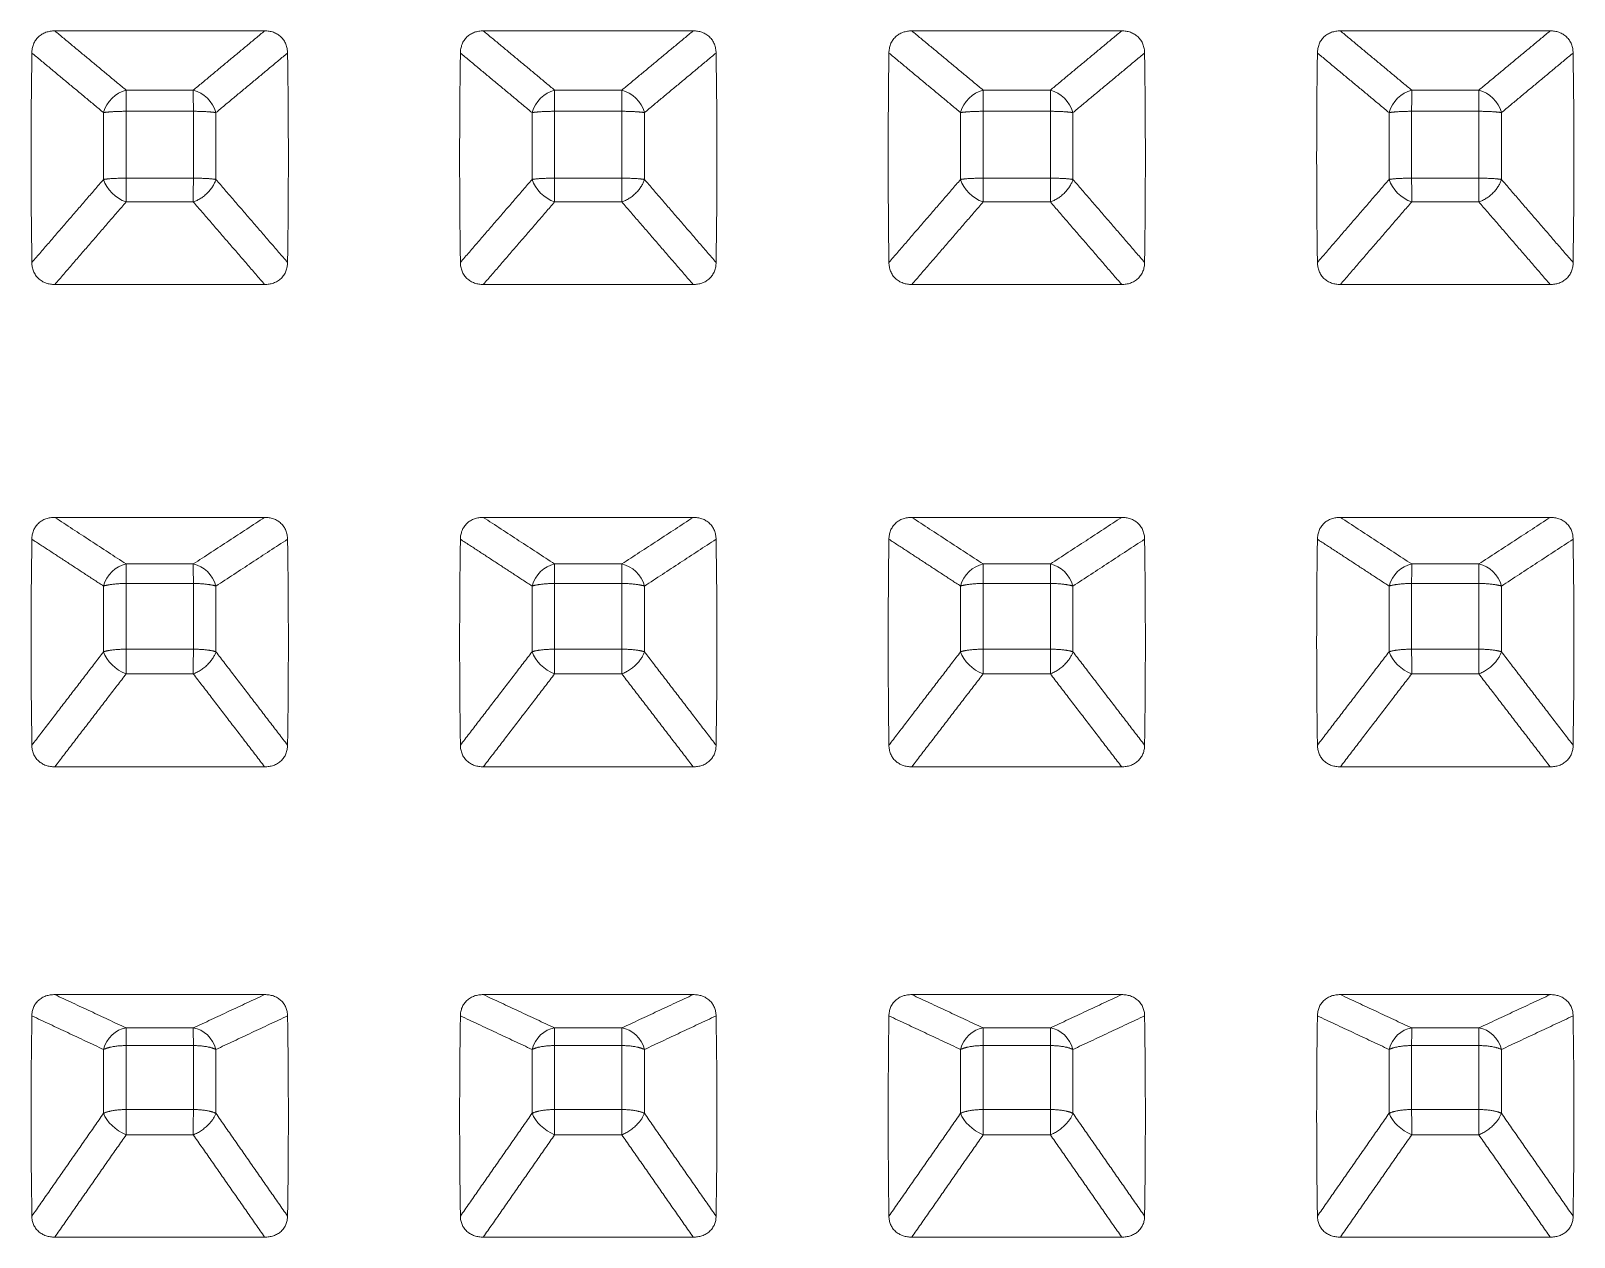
# Model space of a CAD drawing. Extents: x 2752 to 4118, y -1 to 999.
# Drawn here: x 3155.31 to 3161.07, y 519.45 to 523.96 of the extents above; entities that cross this region are included whole.
import ezdxf

# ---------------------------------------------------------------- set-up
doc = ezdxf.new("R2010")
doc.units = 0
doc.header["$LTSCALE"] = 10
doc.header["$MEASUREMENT"] = 0
doc.layers.add('1', color=7, linetype='CONTINUOUS')

msp = doc.modelspace()

# ---------------------------------------------------------------- linework, layer by layer
at = {"layer": '1', "color": 7, "linetype": 'Continuous', "lineweight": 13}
for p, q in [((3155.6655, 523.4071), (3155.6655, 523.6568)), ((3155.6655, 523.6568), (3155.9165, 523.6568)), ((3155.9165, 523.6568), (3155.9165, 523.4071)), ((3157.2655, 523.4071), (3157.2655, 523.6568)), ((3157.2655, 523.6568), (3157.5165, 523.6568)), ((3157.5165, 523.6568), (3157.5165, 523.4071)), ((3158.8655, 523.4071), (3158.8655, 523.6568)), ((3158.8655, 523.6568), (3159.1165, 523.6568)), ((3159.1165, 523.6568), (3159.1165, 523.4071)), ((3160.4655, 523.4071), (3160.4655, 523.6568)), ((3160.4655, 523.6568), (3160.7165, 523.6568)), ((3160.7165, 523.6568), (3160.7165, 523.4071)), ((3155.9165, 523.4071), (3155.6655, 523.4071)), ((3157.5165, 523.4071), (3157.2655, 523.4071)), ((3159.1165, 523.4071), (3158.8655, 523.4071)), ((3160.7165, 523.4071), (3160.4655, 523.4071)), ((3155.6655, 521.6485), (3155.6655, 521.894)), ((3155.6655, 521.894), (3155.9165, 521.894)), ((3155.9165, 521.894), (3155.9165, 521.6485)), ((3157.2655, 521.6485), (3157.2655, 521.894)), ((3157.2655, 521.894), (3157.5165, 521.894)), ((3157.5165, 521.894), (3157.5165, 521.6485)), ((3158.8655, 521.6485), (3158.8655, 521.894)), ((3158.8655, 521.894), (3159.1165, 521.894)), ((3159.1165, 521.894), (3159.1165, 521.6485)), ((3160.4655, 521.6485), (3160.4655, 521.894)), ((3160.4655, 521.894), (3160.7165, 521.894)), ((3160.7165, 521.894), (3160.7165, 521.6485)), ((3155.9165, 521.6485), (3155.6655, 521.6485)), ((3157.5165, 521.6485), (3157.2655, 521.6485)), ((3159.1165, 521.6485), (3158.8655, 521.6485)), ((3160.7165, 521.6485), (3160.4655, 521.6485)), ((3155.6655, 519.9299), (3155.6655, 520.1687)), ((3155.6655, 520.1687), (3155.9165, 520.1687)), ((3155.9165, 520.1687), (3155.9165, 519.9299)), ((3157.2655, 519.9299), (3157.2655, 520.1687)), ((3157.2655, 520.1687), (3157.5165, 520.1687)), ((3157.5165, 520.1687), (3157.5165, 519.9299)), ((3158.8655, 519.9299), (3158.8655, 520.1687)), ((3158.8655, 520.1687), (3159.1165, 520.1687)), ((3159.1165, 520.1687), (3159.1165, 519.9299)), ((3160.4655, 519.9299), (3160.4655, 520.1687)), ((3160.4655, 520.1687), (3160.7165, 520.1687)), ((3160.7165, 520.1687), (3160.7165, 519.9299)), ((3155.9165, 519.9299), (3155.6655, 519.9299)), ((3157.5165, 519.9299), (3157.2655, 519.9299)), ((3159.1165, 519.9299), (3158.8655, 519.9299)), ((3160.7165, 519.9299), (3160.4655, 519.9299))]:
    msp.add_line(p, q, dxfattribs=at)
at = {"layer": '1', "color": 7, "linetype": 'Continuous', "lineweight": 18}
for centre, major_axis, ratio, start_param, end_param in [((3155.6655, 523.6463), (-0.0639, -0.0769), 0.787194, 3.953358, 5.23114), ((3155.9165, 523.6463), (-0.0639, 0.0769), 0.787194, 4.193638, 5.47142), ((3157.2655, 523.6463), (-0.0639, -0.0769), 0.787194, 3.953358, 5.23114), ((3157.5165, 523.6463), (-0.0639, 0.0769), 0.787194, 4.193638, 5.47142), ((3158.8655, 523.6463), (-0.0639, -0.0769), 0.787194, 3.953358, 5.23114), ((3159.1165, 523.6463), (-0.0639, 0.0769), 0.787194, 4.193638, 5.47142), ((3160.4655, 523.6463), (-0.0639, -0.0769), 0.787194, 3.953358, 5.23114), ((3160.7165, 523.6463), (-0.0639, 0.0769), 0.787194, 4.193638, 5.47142), ((3155.6655, 523.3967), (0.0757, -0.0654), 0.688039, 3.971467, 5.249249), ((3157.2655, 523.3967), (0.0757, -0.0654), 0.688039, 3.971467, 5.249249), ((3158.8655, 523.3967), (0.0757, -0.0654), 0.688039, 3.971467, 5.249249), ((3160.4655, 523.3967), (0.0757, -0.0654), 0.688039, 3.971467, 5.249249), ((3155.6655, 521.8732), (-0.0547, -0.0837), 0.824084, 3.810962, 5.088744), ((3155.9165, 521.8732), (-0.0547, 0.0837), 0.824084, 4.336034, 5.613816), ((3157.2655, 521.8732), (-0.0547, -0.0837), 0.824084, 3.810962, 5.088744), ((3157.5165, 521.8732), (-0.0547, 0.0837), 0.824084, 4.336034, 5.613816), ((3158.8655, 521.8732), (-0.0547, -0.0837), 0.824084, 3.810962, 5.088744), ((3159.1165, 521.8732), (-0.0547, 0.0837), 0.824084, 4.336034, 5.613816), ((3160.4655, 521.8732), (-0.0547, -0.0837), 0.824084, 3.810962, 5.088744), ((3160.7165, 521.8732), (-0.0547, 0.0837), 0.824084, 4.336034, 5.613816), ((3155.6655, 521.6277), (0.0793, -0.0609), 0.626861, 3.883668, 5.16145), ((3157.2655, 521.6277), (0.0793, -0.0609), 0.626861, 3.883668, 5.16145), ((3158.8655, 521.6277), (0.0793, -0.0609), 0.626861, 3.883668, 5.16145), ((3160.4655, 521.6277), (0.0793, -0.0609), 0.626861, 3.883668, 5.16145), ((3155.6655, 520.1378), (-0.0424, -0.0906), 0.851945, 3.643033, 4.920815), ((3155.9165, 520.1378), (-0.0424, 0.0906), 0.851945, 4.503963, 5.781744), ((3157.2655, 520.1378), (-0.0424, -0.0906), 0.851945, 3.643033, 4.920815), ((3157.5165, 520.1378), (-0.0424, 0.0906), 0.851945, 4.503963, 5.781744), ((3158.8655, 520.1378), (-0.0424, -0.0906), 0.851945, 3.643033, 4.920815), ((3159.1165, 520.1378), (-0.0424, 0.0906), 0.851945, 4.503963, 5.781744), ((3160.4655, 520.1378), (-0.0424, -0.0906), 0.851945, 3.643033, 4.920815), ((3160.7165, 520.1378), (-0.0424, 0.0906), 0.851945, 4.503963, 5.781744), ((3155.6655, 519.8991), (0.082, -0.0572), 0.558814, 3.806863, 5.084645), ((3157.2655, 519.8991), (0.082, -0.0572), 0.558814, 3.806863, 5.084645), ((3158.8655, 519.8991), (0.082, -0.0572), 0.558814, 3.806863, 5.084645), ((3160.4655, 519.8991), (0.082, -0.0572), 0.558814, 3.806863, 5.084645)]:
    msp.add_ellipse(centre, major_axis=major_axis, ratio=ratio, start_param=start_param, end_param=end_param, dxfattribs=at)
for points in [[(3155.3136, 523.8744), (3155.3137, 523.8799), (3155.3142, 523.8854), (3155.3163, 523.8963), (3155.3178, 523.9017), (3155.3218, 523.912), (3155.3244, 523.9169), (3155.3305, 523.9261), (3155.3341, 523.9305), (3155.3421, 523.9382), (3155.3465, 523.9415), (3155.356, 523.9473), (3155.3611, 523.9497), (3155.3716, 523.9535), (3155.377, 523.9548), (3155.388, 523.9566), (3155.3936, 523.9571), (3155.3992, 523.9571)], [(3156.1828, 523.9571), (3156.1884, 523.9571), (3156.194, 523.9566), (3156.2049, 523.9549), (3156.2103, 523.9535), (3156.2209, 523.9498), (3156.2259, 523.9474), (3156.2353, 523.9417), (3156.2398, 523.9383), (3156.2478, 523.9306), (3156.2514, 523.9264), (3156.2575, 523.9171), (3156.2601, 523.9121), (3156.2642, 523.9018), (3156.2657, 523.8965), (3156.2678, 523.8855), (3156.2683, 523.8799), (3156.2684, 523.8744)], [(3156.9136, 523.8744), (3156.9137, 523.8799), (3156.9142, 523.8854), (3156.9163, 523.8963), (3156.9178, 523.9017), (3156.9218, 523.912), (3156.9244, 523.9169), (3156.9305, 523.9261), (3156.9341, 523.9305), (3156.9421, 523.9382), (3156.9465, 523.9415), (3156.956, 523.9473), (3156.9611, 523.9497), (3156.9716, 523.9535), (3156.977, 523.9548), (3156.988, 523.9566), (3156.9936, 523.9571), (3156.9992, 523.9571)], [(3157.7828, 523.9571), (3157.7884, 523.9571), (3157.794, 523.9566), (3157.8049, 523.9549), (3157.8103, 523.9535), (3157.8209, 523.9498), (3157.8259, 523.9474), (3157.8353, 523.9417), (3157.8398, 523.9383), (3157.8478, 523.9306), (3157.8514, 523.9264), (3157.8575, 523.9171), (3157.8601, 523.9121), (3157.8642, 523.9018), (3157.8657, 523.8965), (3157.8678, 523.8855), (3157.8683, 523.8799), (3157.8684, 523.8744)], [(3158.5136, 523.8744), (3158.5137, 523.8799), (3158.5142, 523.8854), (3158.5163, 523.8963), (3158.5178, 523.9017), (3158.5218, 523.912), (3158.5244, 523.9169), (3158.5305, 523.9261), (3158.5341, 523.9305), (3158.5421, 523.9382), (3158.5465, 523.9415), (3158.556, 523.9473), (3158.5611, 523.9497), (3158.5716, 523.9535), (3158.577, 523.9548), (3158.588, 523.9566), (3158.5936, 523.9571), (3158.5992, 523.9571)], [(3159.3828, 523.9571), (3159.3884, 523.9571), (3159.394, 523.9566), (3159.4049, 523.9549), (3159.4103, 523.9535), (3159.4209, 523.9498), (3159.4259, 523.9474), (3159.4353, 523.9417), (3159.4398, 523.9383), (3159.4478, 523.9306), (3159.4514, 523.9264), (3159.4575, 523.9171), (3159.4601, 523.9121), (3159.4642, 523.9018), (3159.4657, 523.8965), (3159.4678, 523.8855), (3159.4683, 523.8799), (3159.4684, 523.8744)], [(3160.1136, 523.8744), (3160.1137, 523.8799), (3160.1142, 523.8854), (3160.1163, 523.8963), (3160.1178, 523.9017), (3160.1218, 523.912), (3160.1244, 523.9169), (3160.1305, 523.9261), (3160.1341, 523.9305), (3160.1421, 523.9382), (3160.1465, 523.9415), (3160.156, 523.9473), (3160.1611, 523.9497), (3160.1716, 523.9535), (3160.177, 523.9548), (3160.188, 523.9566), (3160.1936, 523.9571), (3160.1992, 523.9571)], [(3160.9828, 523.9571), (3160.9884, 523.9571), (3160.994, 523.9566), (3161.0049, 523.9549), (3161.0103, 523.9535), (3161.0209, 523.9498), (3161.0259, 523.9474), (3161.0353, 523.9417), (3161.0398, 523.9383), (3161.0478, 523.9306), (3161.0514, 523.9264), (3161.0575, 523.9171), (3161.0601, 523.9121), (3161.0642, 523.9018), (3161.0657, 523.8965), (3161.0678, 523.8855), (3161.0683, 523.8799), (3161.0684, 523.8744)], [(3155.3992, 523.0101), (3155.3936, 523.0101), (3155.3881, 523.0105), (3155.3771, 523.0123), (3155.3717, 523.0137), (3155.3612, 523.0174), (3155.3562, 523.0197), (3155.3467, 523.0254), (3155.3422, 523.0288), (3155.3342, 523.0364), (3155.3307, 523.0406), (3155.3245, 523.0498), (3155.3219, 523.0548), (3155.3178, 523.065), (3155.3163, 523.0704), (3155.3142, 523.0813), (3155.3137, 523.0868), (3155.3136, 523.0924)], [(3156.2684, 523.0924), (3156.2683, 523.0868), (3156.2678, 523.0814), (3156.2658, 523.0705), (3156.2643, 523.0652), (3156.2602, 523.0549), (3156.2577, 523.05), (3156.2516, 523.0409), (3156.2479, 523.0365), (3156.2399, 523.0289), (3156.2355, 523.0256), (3156.226, 523.0198), (3156.2209, 523.0174), (3156.2105, 523.0137), (3156.205, 523.0123), (3156.194, 523.0105), (3156.1884, 523.0101), (3156.1828, 523.0101)], [(3156.9992, 523.0101), (3156.9936, 523.0101), (3156.9881, 523.0105), (3156.9771, 523.0123), (3156.9717, 523.0137), (3156.9612, 523.0174), (3156.9562, 523.0197), (3156.9467, 523.0254), (3156.9422, 523.0288), (3156.9342, 523.0364), (3156.9307, 523.0406), (3156.9245, 523.0498), (3156.9219, 523.0548), (3156.9178, 523.065), (3156.9163, 523.0704), (3156.9142, 523.0813), (3156.9137, 523.0868), (3156.9136, 523.0924)], [(3157.8684, 523.0924), (3157.8683, 523.0868), (3157.8678, 523.0814), (3157.8658, 523.0705), (3157.8643, 523.0652), (3157.8602, 523.0549), (3157.8577, 523.05), (3157.8516, 523.0409), (3157.8479, 523.0365), (3157.8399, 523.0289), (3157.8355, 523.0256), (3157.826, 523.0198), (3157.8209, 523.0174), (3157.8105, 523.0137), (3157.805, 523.0123), (3157.794, 523.0105), (3157.7884, 523.0101), (3157.7828, 523.0101)], [(3158.5992, 523.0101), (3158.5936, 523.0101), (3158.5881, 523.0105), (3158.5771, 523.0123), (3158.5717, 523.0137), (3158.5612, 523.0174), (3158.5562, 523.0197), (3158.5467, 523.0254), (3158.5422, 523.0288), (3158.5342, 523.0364), (3158.5307, 523.0406), (3158.5245, 523.0498), (3158.5219, 523.0548), (3158.5178, 523.065), (3158.5163, 523.0704), (3158.5142, 523.0813), (3158.5137, 523.0868), (3158.5136, 523.0924)], [(3159.4684, 523.0924), (3159.4683, 523.0868), (3159.4678, 523.0814), (3159.4658, 523.0705), (3159.4643, 523.0652), (3159.4602, 523.0549), (3159.4577, 523.05), (3159.4516, 523.0409), (3159.4479, 523.0365), (3159.4399, 523.0289), (3159.4355, 523.0256), (3159.426, 523.0198), (3159.4209, 523.0174), (3159.4105, 523.0137), (3159.405, 523.0123), (3159.394, 523.0105), (3159.3884, 523.0101), (3159.3828, 523.0101)], [(3160.1992, 523.0101), (3160.1936, 523.0101), (3160.1881, 523.0105), (3160.1771, 523.0123), (3160.1717, 523.0137), (3160.1612, 523.0174), (3160.1562, 523.0197), (3160.1467, 523.0254), (3160.1422, 523.0288), (3160.1342, 523.0364), (3160.1307, 523.0406), (3160.1245, 523.0498), (3160.1219, 523.0548), (3160.1178, 523.065), (3160.1163, 523.0704), (3160.1142, 523.0813), (3160.1137, 523.0868), (3160.1136, 523.0924)], [(3161.0684, 523.0924), (3161.0683, 523.0868), (3161.0678, 523.0814), (3161.0658, 523.0705), (3161.0643, 523.0652), (3161.0602, 523.0549), (3161.0577, 523.05), (3161.0516, 523.0409), (3161.0479, 523.0365), (3161.0399, 523.0289), (3161.0355, 523.0256), (3161.026, 523.0198), (3161.0209, 523.0174), (3161.0105, 523.0137), (3161.005, 523.0123), (3160.994, 523.0105), (3160.9884, 523.0101), (3160.9828, 523.0101)], [(3155.3136, 522.0592), (3155.3137, 522.0647), (3155.3142, 522.0701), (3155.3163, 522.0808), (3155.3178, 522.0861), (3155.3218, 522.0963), (3155.3244, 522.1011), (3155.3305, 522.1102), (3155.3341, 522.1145), (3155.3421, 522.1221), (3155.3465, 522.1254), (3155.356, 522.1311), (3155.3611, 522.1335), (3155.3716, 522.1372), (3155.377, 522.1385), (3155.388, 522.1403), (3155.3936, 522.1407), (3155.3992, 522.1407)], [(3156.1828, 522.1407), (3156.1884, 522.1407), (3156.194, 522.1403), (3156.2049, 522.1386), (3156.2103, 522.1372), (3156.2209, 522.1335), (3156.2259, 522.1312), (3156.2353, 522.1256), (3156.2398, 522.1222), (3156.2478, 522.1146), (3156.2514, 522.1105), (3156.2575, 522.1014), (3156.2601, 522.0964), (3156.2642, 522.0863), (3156.2657, 522.081), (3156.2678, 522.0701), (3156.2683, 522.0647), (3156.2684, 522.0592)], [(3156.9136, 522.0592), (3156.9137, 522.0647), (3156.9142, 522.0701), (3156.9163, 522.0808), (3156.9178, 522.0861), (3156.9218, 522.0963), (3156.9244, 522.1011), (3156.9305, 522.1102), (3156.9341, 522.1145), (3156.9421, 522.1221), (3156.9465, 522.1254), (3156.956, 522.1311), (3156.9611, 522.1335), (3156.9716, 522.1372), (3156.977, 522.1385), (3156.988, 522.1403), (3156.9936, 522.1407), (3156.9992, 522.1407)], [(3157.7828, 522.1407), (3157.7884, 522.1407), (3157.794, 522.1403), (3157.8049, 522.1386), (3157.8103, 522.1372), (3157.8209, 522.1335), (3157.8259, 522.1312), (3157.8353, 522.1256), (3157.8398, 522.1222), (3157.8478, 522.1146), (3157.8514, 522.1105), (3157.8575, 522.1014), (3157.8601, 522.0964), (3157.8642, 522.0863), (3157.8657, 522.081), (3157.8678, 522.0701), (3157.8683, 522.0647), (3157.8684, 522.0592)], [(3158.5136, 522.0592), (3158.5137, 522.0647), (3158.5142, 522.0701), (3158.5163, 522.0808), (3158.5178, 522.0861), (3158.5218, 522.0963), (3158.5244, 522.1011), (3158.5305, 522.1102), (3158.5341, 522.1145), (3158.5421, 522.1221), (3158.5465, 522.1254), (3158.556, 522.1311), (3158.5611, 522.1335), (3158.5716, 522.1372), (3158.577, 522.1385), (3158.588, 522.1403), (3158.5936, 522.1407), (3158.5992, 522.1407)], [(3159.3828, 522.1407), (3159.3884, 522.1407), (3159.394, 522.1403), (3159.4049, 522.1386), (3159.4103, 522.1372), (3159.4209, 522.1335), (3159.4259, 522.1312), (3159.4353, 522.1256), (3159.4398, 522.1222), (3159.4478, 522.1146), (3159.4514, 522.1105), (3159.4575, 522.1014), (3159.4601, 522.0964), (3159.4642, 522.0863), (3159.4657, 522.081), (3159.4678, 522.0701), (3159.4683, 522.0647), (3159.4684, 522.0592)], [(3160.1136, 522.0592), (3160.1137, 522.0647), (3160.1142, 522.0701), (3160.1163, 522.0808), (3160.1178, 522.0861), (3160.1218, 522.0963), (3160.1244, 522.1011), (3160.1305, 522.1102), (3160.1341, 522.1145), (3160.1421, 522.1221), (3160.1465, 522.1254), (3160.156, 522.1311), (3160.1611, 522.1335), (3160.1716, 522.1372), (3160.177, 522.1385), (3160.188, 522.1403), (3160.1936, 522.1407), (3160.1992, 522.1407)], [(3160.9828, 522.1407), (3160.9884, 522.1407), (3160.994, 522.1403), (3161.0049, 522.1386), (3161.0103, 522.1372), (3161.0209, 522.1335), (3161.0259, 522.1312), (3161.0353, 522.1256), (3161.0398, 522.1222), (3161.0478, 522.1146), (3161.0514, 522.1105), (3161.0575, 522.1014), (3161.0601, 522.0964), (3161.0642, 522.0863), (3161.0657, 522.081), (3161.0678, 522.0701), (3161.0683, 522.0647), (3161.0684, 522.0592)], [(3155.3992, 521.2094), (3155.3936, 521.2094), (3155.3881, 521.2098), (3155.3771, 521.2115), (3155.3717, 521.2128), (3155.3612, 521.2165), (3155.3562, 521.2188), (3155.3467, 521.2244), (3155.3422, 521.2277), (3155.3342, 521.2352), (3155.3307, 521.2393), (3155.3245, 521.2483), (3155.3219, 521.2532), (3155.3178, 521.2633), (3155.3163, 521.2685), (3155.3142, 521.2792), (3155.3137, 521.2846), (3155.3136, 521.2901)], [(3156.2684, 521.2901), (3156.2683, 521.2846), (3156.2678, 521.2792), (3156.2658, 521.2686), (3156.2643, 521.2634), (3156.2602, 521.2533), (3156.2577, 521.2485), (3156.2516, 521.2395), (3156.2479, 521.2353), (3156.2399, 521.2278), (3156.2355, 521.2245), (3156.226, 521.2189), (3156.2209, 521.2165), (3156.2105, 521.2129), (3156.205, 521.2115), (3156.194, 521.2098), (3156.1884, 521.2094), (3156.1828, 521.2094)], [(3156.9992, 521.2094), (3156.9936, 521.2094), (3156.9881, 521.2098), (3156.9771, 521.2115), (3156.9717, 521.2128), (3156.9612, 521.2165), (3156.9562, 521.2188), (3156.9467, 521.2244), (3156.9422, 521.2277), (3156.9342, 521.2352), (3156.9307, 521.2393), (3156.9245, 521.2483), (3156.9219, 521.2532), (3156.9178, 521.2633), (3156.9163, 521.2685), (3156.9142, 521.2792), (3156.9137, 521.2846), (3156.9136, 521.2901)], [(3157.8684, 521.2901), (3157.8683, 521.2846), (3157.8678, 521.2792), (3157.8658, 521.2686), (3157.8643, 521.2634), (3157.8602, 521.2533), (3157.8577, 521.2485), (3157.8516, 521.2395), (3157.8479, 521.2353), (3157.8399, 521.2278), (3157.8355, 521.2245), (3157.826, 521.2189), (3157.8209, 521.2165), (3157.8105, 521.2129), (3157.805, 521.2115), (3157.794, 521.2098), (3157.7884, 521.2094), (3157.7828, 521.2094)], [(3158.5992, 521.2094), (3158.5936, 521.2094), (3158.5881, 521.2098), (3158.5771, 521.2115), (3158.5717, 521.2128), (3158.5612, 521.2165), (3158.5562, 521.2188), (3158.5467, 521.2244), (3158.5422, 521.2277), (3158.5342, 521.2352), (3158.5307, 521.2393), (3158.5245, 521.2483), (3158.5219, 521.2532), (3158.5178, 521.2633), (3158.5163, 521.2685), (3158.5142, 521.2792), (3158.5137, 521.2846), (3158.5136, 521.2901)], [(3159.4684, 521.2901), (3159.4683, 521.2846), (3159.4678, 521.2792), (3159.4658, 521.2686), (3159.4643, 521.2634), (3159.4602, 521.2533), (3159.4577, 521.2485), (3159.4516, 521.2395), (3159.4479, 521.2353), (3159.4399, 521.2278), (3159.4355, 521.2245), (3159.426, 521.2189), (3159.4209, 521.2165), (3159.4105, 521.2129), (3159.405, 521.2115), (3159.394, 521.2098), (3159.3884, 521.2094), (3159.3828, 521.2094)], [(3160.1992, 521.2094), (3160.1936, 521.2094), (3160.1881, 521.2098), (3160.1771, 521.2115), (3160.1717, 521.2128), (3160.1612, 521.2165), (3160.1562, 521.2188), (3160.1467, 521.2244), (3160.1422, 521.2277), (3160.1342, 521.2352), (3160.1307, 521.2393), (3160.1245, 521.2483), (3160.1219, 521.2532), (3160.1178, 521.2633), (3160.1163, 521.2685), (3160.1142, 521.2792), (3160.1137, 521.2846), (3160.1136, 521.2901)], [(3161.0684, 521.2901), (3161.0683, 521.2846), (3161.0678, 521.2792), (3161.0658, 521.2686), (3161.0643, 521.2634), (3161.0602, 521.2533), (3161.0577, 521.2485), (3161.0516, 521.2395), (3161.0479, 521.2353), (3161.0399, 521.2278), (3161.0355, 521.2245), (3161.026, 521.2189), (3161.0209, 521.2165), (3161.0105, 521.2129), (3161.005, 521.2115), (3160.994, 521.2098), (3160.9884, 521.2094), (3160.9828, 521.2094)], [(3155.3136, 520.2796), (3155.3137, 520.285), (3155.3142, 520.2903), (3155.3163, 520.3007), (3155.3178, 520.3059), (3155.3218, 520.3158), (3155.3244, 520.3205), (3155.3305, 520.3294), (3155.3341, 520.3336), (3155.3421, 520.341), (3155.3465, 520.3442), (3155.356, 520.3498), (3155.3611, 520.3521), (3155.3716, 520.3557), (3155.377, 520.357), (3155.388, 520.3587), (3155.3936, 520.3591), (3155.3992, 520.3591)], [(3156.1828, 520.3591), (3156.1884, 520.3591), (3156.194, 520.3587), (3156.2049, 520.357), (3156.2103, 520.3557), (3156.2209, 520.3521), (3156.2259, 520.3499), (3156.2353, 520.3444), (3156.2398, 520.3411), (3156.2478, 520.3337), (3156.2514, 520.3296), (3156.2575, 520.3207), (3156.2601, 520.3159), (3156.2642, 520.306), (3156.2657, 520.3009), (3156.2678, 520.2903), (3156.2683, 520.285), (3156.2684, 520.2796)], [(3156.9136, 520.2796), (3156.9137, 520.285), (3156.9142, 520.2903), (3156.9163, 520.3007), (3156.9178, 520.3059), (3156.9218, 520.3158), (3156.9244, 520.3205), (3156.9305, 520.3294), (3156.9341, 520.3336), (3156.9421, 520.341), (3156.9465, 520.3442), (3156.956, 520.3498), (3156.9611, 520.3521), (3156.9716, 520.3557), (3156.977, 520.357), (3156.988, 520.3587), (3156.9936, 520.3591), (3156.9992, 520.3591)], [(3157.7828, 520.3591), (3157.7884, 520.3591), (3157.794, 520.3587), (3157.8049, 520.357), (3157.8103, 520.3557), (3157.8209, 520.3521), (3157.8259, 520.3499), (3157.8353, 520.3444), (3157.8398, 520.3411), (3157.8478, 520.3337), (3157.8514, 520.3296), (3157.8575, 520.3207), (3157.8601, 520.3159), (3157.8642, 520.306), (3157.8657, 520.3009), (3157.8678, 520.2903), (3157.8683, 520.285), (3157.8684, 520.2796)], [(3158.5136, 520.2796), (3158.5137, 520.285), (3158.5142, 520.2903), (3158.5163, 520.3007), (3158.5178, 520.3059), (3158.5218, 520.3158), (3158.5244, 520.3205), (3158.5305, 520.3294), (3158.5341, 520.3336), (3158.5421, 520.341), (3158.5465, 520.3442), (3158.556, 520.3498), (3158.5611, 520.3521), (3158.5716, 520.3557), (3158.577, 520.357), (3158.588, 520.3587), (3158.5936, 520.3591), (3158.5992, 520.3591)], [(3159.3828, 520.3591), (3159.3884, 520.3591), (3159.394, 520.3587), (3159.4049, 520.357), (3159.4103, 520.3557), (3159.4209, 520.3521), (3159.4259, 520.3499), (3159.4353, 520.3444), (3159.4398, 520.3411), (3159.4478, 520.3337), (3159.4514, 520.3296), (3159.4575, 520.3207), (3159.4601, 520.3159), (3159.4642, 520.306), (3159.4657, 520.3009), (3159.4678, 520.2903), (3159.4683, 520.285), (3159.4684, 520.2796)], [(3160.1136, 520.2796), (3160.1137, 520.285), (3160.1142, 520.2903), (3160.1163, 520.3007), (3160.1178, 520.3059), (3160.1218, 520.3158), (3160.1244, 520.3205), (3160.1305, 520.3294), (3160.1341, 520.3336), (3160.1421, 520.341), (3160.1465, 520.3442), (3160.156, 520.3498), (3160.1611, 520.3521), (3160.1716, 520.3557), (3160.177, 520.357), (3160.188, 520.3587), (3160.1936, 520.3591), (3160.1992, 520.3591)], [(3160.9828, 520.3591), (3160.9884, 520.3591), (3160.994, 520.3587), (3161.0049, 520.357), (3161.0103, 520.3557), (3161.0209, 520.3521), (3161.0259, 520.3499), (3161.0353, 520.3444), (3161.0398, 520.3411), (3161.0478, 520.3337), (3161.0514, 520.3296), (3161.0575, 520.3207), (3161.0601, 520.3159), (3161.0642, 520.306), (3161.0657, 520.3009), (3161.0678, 520.2903), (3161.0683, 520.285), (3161.0684, 520.2796)], [(3155.3992, 519.4536), (3155.3936, 519.4536), (3155.3881, 519.454), (3155.3771, 519.4557), (3155.3717, 519.4569), (3155.3612, 519.4605), (3155.3562, 519.4627), (3155.3467, 519.4681), (3155.3422, 519.4713), (3155.3342, 519.4786), (3155.3307, 519.4826), (3155.3245, 519.4913), (3155.3219, 519.4961), (3155.3178, 519.5058), (3155.3163, 519.5109), (3155.3142, 519.5213), (3155.3137, 519.5265), (3155.3136, 519.5318)], [(3156.2684, 519.5318), (3156.2683, 519.5265), (3156.2678, 519.5213), (3156.2658, 519.5111), (3156.2643, 519.5059), (3156.2602, 519.4962), (3156.2577, 519.4915), (3156.2516, 519.4828), (3156.2479, 519.4787), (3156.2399, 519.4715), (3156.2355, 519.4683), (3156.226, 519.4628), (3156.2209, 519.4605), (3156.2105, 519.457), (3156.205, 519.4557), (3156.194, 519.454), (3156.1884, 519.4536), (3156.1828, 519.4536)], [(3156.9992, 519.4536), (3156.9936, 519.4536), (3156.9881, 519.454), (3156.9771, 519.4557), (3156.9717, 519.4569), (3156.9612, 519.4605), (3156.9562, 519.4627), (3156.9467, 519.4681), (3156.9422, 519.4713), (3156.9342, 519.4786), (3156.9307, 519.4826), (3156.9245, 519.4913), (3156.9219, 519.4961), (3156.9178, 519.5058), (3156.9163, 519.5109), (3156.9142, 519.5213), (3156.9137, 519.5265), (3156.9136, 519.5318)], [(3157.8684, 519.5318), (3157.8683, 519.5265), (3157.8678, 519.5213), (3157.8658, 519.5111), (3157.8643, 519.5059), (3157.8602, 519.4962), (3157.8577, 519.4915), (3157.8516, 519.4828), (3157.8479, 519.4787), (3157.8399, 519.4715), (3157.8355, 519.4683), (3157.826, 519.4628), (3157.8209, 519.4605), (3157.8105, 519.457), (3157.805, 519.4557), (3157.794, 519.454), (3157.7884, 519.4536), (3157.7828, 519.4536)], [(3158.5992, 519.4536), (3158.5936, 519.4536), (3158.5881, 519.454), (3158.5771, 519.4557), (3158.5717, 519.4569), (3158.5612, 519.4605), (3158.5562, 519.4627), (3158.5467, 519.4681), (3158.5422, 519.4713), (3158.5342, 519.4786), (3158.5307, 519.4826), (3158.5245, 519.4913), (3158.5219, 519.4961), (3158.5178, 519.5058), (3158.5163, 519.5109), (3158.5142, 519.5213), (3158.5137, 519.5265), (3158.5136, 519.5318)], [(3159.4684, 519.5318), (3159.4683, 519.5265), (3159.4678, 519.5213), (3159.4658, 519.5111), (3159.4643, 519.5059), (3159.4602, 519.4962), (3159.4577, 519.4915), (3159.4516, 519.4828), (3159.4479, 519.4787), (3159.4399, 519.4715), (3159.4355, 519.4683), (3159.426, 519.4628), (3159.4209, 519.4605), (3159.4105, 519.457), (3159.405, 519.4557), (3159.394, 519.454), (3159.3884, 519.4536), (3159.3828, 519.4536)], [(3160.1992, 519.4536), (3160.1936, 519.4536), (3160.1881, 519.454), (3160.1771, 519.4557), (3160.1717, 519.4569), (3160.1612, 519.4605), (3160.1562, 519.4627), (3160.1467, 519.4681), (3160.1422, 519.4713), (3160.1342, 519.4786), (3160.1307, 519.4826), (3160.1245, 519.4913), (3160.1219, 519.4961), (3160.1178, 519.5058), (3160.1163, 519.5109), (3160.1142, 519.5213), (3160.1137, 519.5265), (3160.1136, 519.5318)], [(3161.0684, 519.5318), (3161.0683, 519.5265), (3161.0678, 519.5213), (3161.0658, 519.5111), (3161.0643, 519.5059), (3161.0602, 519.4962), (3161.0577, 519.4915), (3161.0516, 519.4828), (3161.0479, 519.4787), (3161.0399, 519.4715), (3161.0355, 519.4683), (3161.026, 519.4628), (3161.0209, 519.4605), (3161.0105, 519.457), (3161.005, 519.4557), (3160.994, 519.454), (3160.9884, 519.4536), (3160.9828, 519.4536)]]:
    msp.add_open_spline(points, degree=3, knots=[0, 0, 0, 0, 0.125, 0.125, 0.25, 0.25, 0.375, 0.375, 0.5, 0.5, 0.625, 0.625, 0.75, 0.75, 0.875, 0.875, 1, 1, 1, 1], dxfattribs=at)
at = {"layer": '1', "color": 7, "linetype": 'Continuous', "lineweight": 13}
for points in [[(3155.6656, 523.7357), (3155.3992, 523.9571)], [(3155.9164, 523.7357), (3156.1828, 523.9571)], [(3157.2656, 523.7357), (3156.9992, 523.9571)], [(3157.5164, 523.7357), (3157.7828, 523.9571)], [(3158.8656, 523.7357), (3158.5992, 523.9571)], [(3159.1164, 523.7357), (3159.3828, 523.9571)], [(3160.4656, 523.7357), (3160.1992, 523.9571)], [(3160.7164, 523.7357), (3160.9828, 523.9571)], [(3155.5813, 523.6519), (3155.3136, 523.8744)], [(3156.0008, 523.6519), (3156.2684, 523.8744)], [(3157.1813, 523.6519), (3156.9136, 523.8744)], [(3157.6008, 523.6519), (3157.8684, 523.8744)], [(3158.7813, 523.6519), (3158.5136, 523.8744)], [(3159.2008, 523.6519), (3159.4684, 523.8744)], [(3160.3813, 523.6519), (3160.1136, 523.8744)], [(3160.8008, 523.6519), (3161.0684, 523.8744)], [(3155.6656, 523.7357), (3155.9164, 523.7357)], [(3157.2656, 523.7357), (3157.5164, 523.7357)], [(3158.8656, 523.7357), (3159.1164, 523.7357)], [(3160.4656, 523.7357), (3160.7164, 523.7357)], [(3155.5813, 523.4024), (3155.5813, 523.6519)], [(3156.0008, 523.6519), (3156.0008, 523.4024)], [(3157.1813, 523.4024), (3157.1813, 523.6519)], [(3157.6008, 523.6519), (3157.6008, 523.4024)], [(3158.7813, 523.4024), (3158.7813, 523.6519)], [(3159.2008, 523.6519), (3159.2008, 523.4024)], [(3160.3813, 523.4024), (3160.3813, 523.6519)], [(3160.8008, 523.6519), (3160.8008, 523.4024)], [(3155.5813, 523.4024), (3155.3136, 523.0924)], [(3157.1813, 523.4024), (3156.9136, 523.0924)], [(3158.7813, 523.4024), (3158.5136, 523.0924)], [(3160.3813, 523.4024), (3160.1136, 523.0924)], [(3155.6656, 523.3185), (3155.3992, 523.0101)], [(3155.9164, 523.3185), (3155.6656, 523.3185)], [(3157.2656, 523.3185), (3156.9992, 523.0101)], [(3157.5164, 523.3185), (3157.2656, 523.3185)], [(3158.8656, 523.3185), (3158.5992, 523.0101)], [(3159.1164, 523.3185), (3158.8656, 523.3185)], [(3160.4656, 523.3185), (3160.1992, 523.0101)], [(3160.7164, 523.3185), (3160.4656, 523.3185)], [(3155.6656, 521.9668), (3155.3992, 522.1407)], [(3155.9164, 521.9668), (3156.1828, 522.1407)], [(3157.2656, 521.9668), (3156.9992, 522.1407)], [(3157.5164, 521.9668), (3157.7828, 522.1407)], [(3158.8656, 521.9668), (3158.5992, 522.1407)], [(3159.1164, 521.9668), (3159.3828, 522.1407)], [(3160.4656, 521.9668), (3160.1992, 522.1407)], [(3160.7164, 521.9668), (3160.9828, 522.1407)], [(3155.5813, 521.8843), (3155.3136, 522.0592)], [(3156.0008, 521.8843), (3156.2684, 522.0592)], [(3157.1813, 521.8843), (3156.9136, 522.0592)], [(3157.6008, 521.8843), (3157.8684, 522.0592)], [(3158.7813, 521.8843), (3158.5136, 522.0592)], [(3159.2008, 521.8843), (3159.4684, 522.0592)], [(3160.3813, 521.8843), (3160.1136, 522.0592)], [(3160.8008, 521.8843), (3161.0684, 522.0592)], [(3155.6656, 521.9668), (3155.9164, 521.9668)], [(3157.2656, 521.9668), (3157.5164, 521.9668)], [(3158.8656, 521.9668), (3159.1164, 521.9668)], [(3160.4656, 521.9668), (3160.7164, 521.9668)], [(3155.5813, 521.639), (3155.5813, 521.8843)], [(3156.0008, 521.8843), (3156.0008, 521.639)], [(3157.1813, 521.639), (3157.1813, 521.8843)], [(3157.6008, 521.8843), (3157.6008, 521.639)], [(3158.7813, 521.639), (3158.7813, 521.8843)], [(3159.2008, 521.8843), (3159.2008, 521.639)], [(3160.3813, 521.639), (3160.3813, 521.8843)], [(3160.8008, 521.8843), (3160.8008, 521.639)], [(3155.5813, 521.639), (3155.3136, 521.2901)], [(3157.1813, 521.639), (3156.9136, 521.2901)], [(3158.7813, 521.639), (3158.5136, 521.2901)], [(3160.3813, 521.639), (3160.1136, 521.2901)], [(3155.6656, 521.5565), (3155.3992, 521.2094)], [(3155.9164, 521.5565), (3155.6656, 521.5565)], [(3157.2656, 521.5565), (3156.9992, 521.2094)], [(3157.5164, 521.5565), (3157.2656, 521.5565)], [(3158.8656, 521.5565), (3158.5992, 521.2094)], [(3159.1164, 521.5565), (3158.8656, 521.5565)], [(3160.4656, 521.5565), (3160.1992, 521.2094)], [(3160.7164, 521.5565), (3160.4656, 521.5565)], [(3155.6656, 520.2345), (3155.3992, 520.3591)], [(3155.9164, 520.2345), (3156.1828, 520.3591)], [(3157.2656, 520.2345), (3156.9992, 520.3591)], [(3157.5164, 520.2345), (3157.7828, 520.3591)], [(3158.8656, 520.2345), (3158.5992, 520.3591)], [(3159.1164, 520.2345), (3159.3828, 520.3591)], [(3160.4656, 520.2345), (3160.1992, 520.3591)], [(3160.7164, 520.2345), (3160.9828, 520.3591)], [(3155.5813, 520.1543), (3155.3136, 520.2796)], [(3156.0008, 520.1543), (3156.2684, 520.2796)], [(3157.1813, 520.1543), (3156.9136, 520.2796)], [(3157.6008, 520.1543), (3157.8684, 520.2796)], [(3158.7813, 520.1543), (3158.5136, 520.2796)], [(3159.2008, 520.1543), (3159.4684, 520.2796)], [(3160.3813, 520.1543), (3160.1136, 520.2796)], [(3160.8008, 520.1543), (3161.0684, 520.2796)], [(3155.6656, 520.2345), (3155.9164, 520.2345)], [(3157.2656, 520.2345), (3157.5164, 520.2345)], [(3158.8656, 520.2345), (3159.1164, 520.2345)], [(3160.4656, 520.2345), (3160.7164, 520.2345)], [(3155.5813, 519.9158), (3155.5813, 520.1543)], [(3156.0008, 520.1543), (3156.0008, 519.9158)], [(3157.1813, 519.9158), (3157.1813, 520.1543)], [(3157.6008, 520.1543), (3157.6008, 519.9158)], [(3158.7813, 519.9158), (3158.7813, 520.1543)], [(3159.2008, 520.1543), (3159.2008, 519.9158)], [(3160.3813, 519.9158), (3160.3813, 520.1543)], [(3160.8008, 520.1543), (3160.8008, 519.9158)], [(3155.5813, 519.9158), (3155.3136, 519.5318)], [(3157.1813, 519.9158), (3156.9136, 519.5318)], [(3158.7813, 519.9158), (3158.5136, 519.5318)], [(3160.3813, 519.9158), (3160.1136, 519.5318)], [(3155.6656, 519.8356), (3155.3992, 519.4536)], [(3155.9164, 519.8356), (3155.6656, 519.8356)], [(3157.2656, 519.8356), (3156.9992, 519.4536)], [(3157.5164, 519.8356), (3157.2656, 519.8356)], [(3158.8656, 519.8356), (3158.5992, 519.4536)], [(3159.1164, 519.8356), (3158.8656, 519.8356)], [(3160.4656, 519.8356), (3160.1992, 519.4536)], [(3160.7164, 519.8356), (3160.4656, 519.8356)]]:
    msp.add_open_spline(points, degree=1, dxfattribs=at)
at = {"layer": '1', "color": 7, "linetype": 'Continuous', "lineweight": 18}
for points, degree in [([(3156.1828, 523.9571), (3155.3992, 523.9571)], 1), ([(3157.7828, 523.9571), (3156.9992, 523.9571)], 1), ([(3159.3828, 523.9571), (3158.5992, 523.9571)], 1), ([(3160.9828, 523.9571), (3160.1992, 523.9571)], 1), ([(3155.3136, 523.8744), (3155.3099, 523.6131), (3155.3099, 523.3524), (3155.3136, 523.0924)], 3), ([(3156.2684, 523.0924), (3156.2722, 523.3524), (3156.2722, 523.6131), (3156.2684, 523.8744)], 3), ([(3156.9136, 523.8744), (3156.9099, 523.6131), (3156.9099, 523.3524), (3156.9136, 523.0924)], 3), ([(3157.8684, 523.0924), (3157.8722, 523.3524), (3157.8722, 523.6131), (3157.8684, 523.8744)], 3), ([(3158.5136, 523.8744), (3158.5099, 523.6131), (3158.5099, 523.3524), (3158.5136, 523.0924)], 3), ([(3159.4684, 523.0924), (3159.4722, 523.3524), (3159.4722, 523.6131), (3159.4684, 523.8744)], 3), ([(3160.1136, 523.8744), (3160.1099, 523.6131), (3160.1099, 523.3524), (3160.1136, 523.0924)], 3), ([(3161.0684, 523.0924), (3161.0722, 523.3524), (3161.0722, 523.6131), (3161.0684, 523.8744)], 3), ([(3156.0008, 523.4024), (3156.2684, 523.0924)], 1), ([(3157.6008, 523.4024), (3157.8684, 523.0924)], 1), ([(3159.2008, 523.4024), (3159.4684, 523.0924)], 1), ([(3160.8008, 523.4024), (3161.0684, 523.0924)], 1), ([(3155.9164, 523.3185), (3156.1828, 523.0101)], 1), ([(3157.5164, 523.3185), (3157.7828, 523.0101)], 1), ([(3159.1164, 523.3185), (3159.3828, 523.0101)], 1), ([(3160.7164, 523.3185), (3160.9828, 523.0101)], 1), ([(3155.3992, 523.0101), (3156.1828, 523.0101)], 1), ([(3156.9992, 523.0101), (3157.7828, 523.0101)], 1), ([(3158.5992, 523.0101), (3159.3828, 523.0101)], 1), ([(3160.1992, 523.0101), (3160.9828, 523.0101)], 1), ([(3156.1828, 522.1407), (3155.3992, 522.1407)], 1), ([(3157.7828, 522.1407), (3156.9992, 522.1407)], 1), ([(3159.3828, 522.1407), (3158.5992, 522.1407)], 1), ([(3160.9828, 522.1407), (3160.1992, 522.1407)], 1), ([(3155.3136, 522.0592), (3155.3099, 521.8016), (3155.3099, 521.5452), (3155.3136, 521.2901)], 3), ([(3156.2684, 521.2901), (3156.2722, 521.5452), (3156.2722, 521.8016), (3156.2684, 522.0592)], 3), ([(3156.9136, 522.0592), (3156.9099, 521.8016), (3156.9099, 521.5452), (3156.9136, 521.2901)], 3), ([(3157.8684, 521.2901), (3157.8722, 521.5452), (3157.8722, 521.8016), (3157.8684, 522.0592)], 3), ([(3158.5136, 522.0592), (3158.5099, 521.8016), (3158.5099, 521.5452), (3158.5136, 521.2901)], 3), ([(3159.4684, 521.2901), (3159.4722, 521.5452), (3159.4722, 521.8016), (3159.4684, 522.0592)], 3), ([(3160.1136, 522.0592), (3160.1099, 521.8016), (3160.1099, 521.5452), (3160.1136, 521.2901)], 3), ([(3161.0684, 521.2901), (3161.0722, 521.5452), (3161.0722, 521.8016), (3161.0684, 522.0592)], 3), ([(3156.0008, 521.639), (3156.2684, 521.2901)], 1), ([(3157.6008, 521.639), (3157.8684, 521.2901)], 1), ([(3159.2008, 521.639), (3159.4684, 521.2901)], 1), ([(3160.8008, 521.639), (3161.0684, 521.2901)], 1), ([(3155.9164, 521.5565), (3156.1828, 521.2094)], 1), ([(3157.5164, 521.5565), (3157.7828, 521.2094)], 1), ([(3159.1164, 521.5565), (3159.3828, 521.2094)], 1), ([(3160.7164, 521.5565), (3160.9828, 521.2094)], 1), ([(3155.3992, 521.2094), (3156.1828, 521.2094)], 1), ([(3156.9992, 521.2094), (3157.7828, 521.2094)], 1), ([(3158.5992, 521.2094), (3159.3828, 521.2094)], 1), ([(3160.1992, 521.2094), (3160.9828, 521.2094)], 1), ([(3156.1828, 520.3591), (3155.3992, 520.3591)], 1), ([(3157.7828, 520.3591), (3156.9992, 520.3591)], 1), ([(3159.3828, 520.3591), (3158.5992, 520.3591)], 1), ([(3160.9828, 520.3591), (3160.1992, 520.3591)], 1), ([(3155.3136, 520.2796), (3155.3099, 520.0286), (3155.3099, 519.7792), (3155.3136, 519.5318)], 3), ([(3156.2684, 519.5318), (3156.2722, 519.7792), (3156.2722, 520.0286), (3156.2684, 520.2796)], 3), ([(3156.9136, 520.2796), (3156.9099, 520.0286), (3156.9099, 519.7792), (3156.9136, 519.5318)], 3), ([(3157.8684, 519.5318), (3157.8722, 519.7792), (3157.8722, 520.0286), (3157.8684, 520.2796)], 3), ([(3158.5136, 520.2796), (3158.5099, 520.0286), (3158.5099, 519.7792), (3158.5136, 519.5318)], 3), ([(3159.4684, 519.5318), (3159.4722, 519.7792), (3159.4722, 520.0286), (3159.4684, 520.2796)], 3), ([(3160.1136, 520.2796), (3160.1099, 520.0286), (3160.1099, 519.7792), (3160.1136, 519.5318)], 3), ([(3161.0684, 519.5318), (3161.0722, 519.7792), (3161.0722, 520.0286), (3161.0684, 520.2796)], 3), ([(3156.0008, 519.9158), (3156.2684, 519.5318)], 1), ([(3157.6008, 519.9158), (3157.8684, 519.5318)], 1), ([(3159.2008, 519.9158), (3159.4684, 519.5318)], 1), ([(3160.8008, 519.9158), (3161.0684, 519.5318)], 1), ([(3155.9164, 519.8356), (3156.1828, 519.4536)], 1), ([(3157.5164, 519.8356), (3157.7828, 519.4536)], 1), ([(3159.1164, 519.8356), (3159.3828, 519.4536)], 1), ([(3160.7164, 519.8356), (3160.9828, 519.4536)], 1), ([(3155.3992, 519.4536), (3156.1828, 519.4536)], 1), ([(3156.9992, 519.4536), (3157.7828, 519.4536)], 1), ([(3158.5992, 519.4536), (3159.3828, 519.4536)], 1), ([(3160.1992, 519.4536), (3160.9828, 519.4536)], 1)]:
    msp.add_open_spline(points, degree=degree, dxfattribs=at)
for points, weights in [([(3155.6655, 523.6568), (3155.6656, 523.7112), (3155.6656, 523.7357)], [1, 0.877139450345, 1]), ([(3155.9164, 523.7357), (3155.9165, 523.7112), (3155.9165, 523.6568)], [1, 0.877139450345, 1]), ([(3157.2655, 523.6568), (3157.2656, 523.7112), (3157.2656, 523.7357)], [1, 0.877139450345, 1]), ([(3157.5164, 523.7357), (3157.5165, 523.7112), (3157.5165, 523.6568)], [1, 0.877139450345, 1]), ([(3158.8655, 523.6568), (3158.8656, 523.7112), (3158.8656, 523.7357)], [1, 0.877139450345, 1]), ([(3159.1164, 523.7357), (3159.1165, 523.7112), (3159.1165, 523.6568)], [1, 0.877139450345, 1]), ([(3160.4655, 523.6568), (3160.4656, 523.7112), (3160.4656, 523.7357)], [1, 0.877139450345, 1]), ([(3160.7164, 523.7357), (3160.7165, 523.7112), (3160.7165, 523.6568)], [1, 0.877139450345, 1]), ([(3155.5813, 523.6519), (3155.6108, 523.6567), (3155.6655, 523.6568)], [1, 0.877139450182, 1]), ([(3155.9165, 523.6568), (3155.9713, 523.6567), (3156.0008, 523.6519)], [1, 0.877139450182, 1]), ([(3157.1813, 523.6519), (3157.2108, 523.6567), (3157.2655, 523.6568)], [1, 0.877139450182, 1]), ([(3157.5165, 523.6568), (3157.5713, 523.6567), (3157.6008, 523.6519)], [1, 0.877139450182, 1]), ([(3158.7813, 523.6519), (3158.8108, 523.6567), (3158.8655, 523.6568)], [1, 0.877139450182, 1]), ([(3159.1165, 523.6568), (3159.1713, 523.6567), (3159.2008, 523.6519)], [1, 0.877139450182, 1]), ([(3160.3813, 523.6519), (3160.4108, 523.6567), (3160.4655, 523.6568)], [1, 0.877139450182, 1]), ([(3160.7165, 523.6568), (3160.7713, 523.6567), (3160.8008, 523.6519)], [1, 0.877139450182, 1]), ([(3155.6655, 523.4071), (3155.6108, 523.4072), (3155.5813, 523.4024)], [1, 0.877139450182, 1]), ([(3155.6656, 523.3185), (3155.6656, 523.3527), (3155.6655, 523.4071)], [1, 0.877139450259, 1]), ([(3155.9164, 523.3185), (3155.9165, 523.3527), (3155.9165, 523.4071)], [1, 0.877139450268, 1]), ([(3155.9165, 523.4071), (3155.9713, 523.4072), (3156.0008, 523.4024)], [1, 0.877139450182, 1]), ([(3157.2655, 523.4071), (3157.2108, 523.4072), (3157.1813, 523.4024)], [1, 0.877139450182, 1]), ([(3157.2656, 523.3185), (3157.2656, 523.3527), (3157.2655, 523.4071)], [1, 0.877139450259, 1]), ([(3157.5164, 523.3185), (3157.5165, 523.3527), (3157.5165, 523.4071)], [1, 0.877139450268, 1]), ([(3157.5165, 523.4071), (3157.5713, 523.4072), (3157.6008, 523.4024)], [1, 0.877139450182, 1]), ([(3158.8655, 523.4071), (3158.8108, 523.4072), (3158.7813, 523.4024)], [1, 0.877139450182, 1]), ([(3158.8656, 523.3185), (3158.8656, 523.3527), (3158.8655, 523.4071)], [1, 0.877139450259, 1]), ([(3159.1164, 523.3185), (3159.1165, 523.3527), (3159.1165, 523.4071)], [1, 0.877139450268, 1]), ([(3159.1165, 523.4071), (3159.1713, 523.4072), (3159.2008, 523.4024)], [1, 0.877139450182, 1]), ([(3160.4655, 523.4071), (3160.4108, 523.4072), (3160.3813, 523.4024)], [1, 0.877139450182, 1]), ([(3160.4656, 523.3185), (3160.4656, 523.3527), (3160.4655, 523.4071)], [1, 0.877139450259, 1]), ([(3160.7164, 523.3185), (3160.7165, 523.3527), (3160.7165, 523.4071)], [1, 0.877139450268, 1]), ([(3160.7165, 523.4071), (3160.7713, 523.4072), (3160.8008, 523.4024)], [1, 0.877139450182, 1]), ([(3155.6655, 521.894), (3155.6656, 521.9475), (3155.6656, 521.9668)], [1, 0.877139450345, 1]), ([(3155.9164, 521.9668), (3155.9165, 521.9475), (3155.9165, 521.894)], [1, 0.877139450345, 1]), ([(3157.2655, 521.894), (3157.2656, 521.9475), (3157.2656, 521.9668)], [1, 0.877139450345, 1]), ([(3157.5164, 521.9668), (3157.5165, 521.9475), (3157.5165, 521.894)], [1, 0.877139450345, 1]), ([(3158.8655, 521.894), (3158.8656, 521.9475), (3158.8656, 521.9668)], [1, 0.877139450345, 1]), ([(3159.1164, 521.9668), (3159.1165, 521.9475), (3159.1165, 521.894)], [1, 0.877139450345, 1]), ([(3160.4655, 521.894), (3160.4656, 521.9475), (3160.4656, 521.9668)], [1, 0.877139450345, 1]), ([(3160.7164, 521.9668), (3160.7165, 521.9475), (3160.7165, 521.894)], [1, 0.877139450345, 1]), ([(3155.5813, 521.8843), (3155.6108, 521.8939), (3155.6655, 521.894)], [1, 0.877139450182, 1]), ([(3155.9165, 521.894), (3155.9713, 521.8939), (3156.0008, 521.8843)], [1, 0.877139450182, 1]), ([(3157.1813, 521.8843), (3157.2108, 521.8939), (3157.2655, 521.894)], [1, 0.877139450182, 1]), ([(3157.5165, 521.894), (3157.5713, 521.8939), (3157.6008, 521.8843)], [1, 0.877139450182, 1]), ([(3158.7813, 521.8843), (3158.8108, 521.8939), (3158.8655, 521.894)], [1, 0.877139450182, 1]), ([(3159.1165, 521.894), (3159.1713, 521.8939), (3159.2008, 521.8843)], [1, 0.877139450182, 1]), ([(3160.3813, 521.8843), (3160.4108, 521.8939), (3160.4655, 521.894)], [1, 0.877139450182, 1]), ([(3160.7165, 521.894), (3160.7713, 521.8939), (3160.8008, 521.8843)], [1, 0.877139450182, 1]), ([(3155.6655, 521.6485), (3155.6108, 521.6485), (3155.5813, 521.639)], [1, 0.877139450182, 1]), ([(3155.6656, 521.5565), (3155.6656, 521.5949), (3155.6655, 521.6485)], [1, 0.877139450259, 1]), ([(3155.9164, 521.5565), (3155.9165, 521.5949), (3155.9165, 521.6485)], [1, 0.877139450268, 1]), ([(3155.9165, 521.6485), (3155.9713, 521.6485), (3156.0008, 521.639)], [1, 0.877139450182, 1]), ([(3157.2655, 521.6485), (3157.2108, 521.6485), (3157.1813, 521.639)], [1, 0.877139450182, 1]), ([(3157.2656, 521.5565), (3157.2656, 521.5949), (3157.2655, 521.6485)], [1, 0.877139450259, 1]), ([(3157.5164, 521.5565), (3157.5165, 521.5949), (3157.5165, 521.6485)], [1, 0.877139450268, 1]), ([(3157.5165, 521.6485), (3157.5713, 521.6485), (3157.6008, 521.639)], [1, 0.877139450182, 1]), ([(3158.8655, 521.6485), (3158.8108, 521.6485), (3158.7813, 521.639)], [1, 0.877139450182, 1]), ([(3158.8656, 521.5565), (3158.8656, 521.5949), (3158.8655, 521.6485)], [1, 0.877139450259, 1]), ([(3159.1164, 521.5565), (3159.1165, 521.5949), (3159.1165, 521.6485)], [1, 0.877139450268, 1]), ([(3159.1165, 521.6485), (3159.1713, 521.6485), (3159.2008, 521.639)], [1, 0.877139450182, 1]), ([(3160.4655, 521.6485), (3160.4108, 521.6485), (3160.3813, 521.639)], [1, 0.877139450182, 1]), ([(3160.4656, 521.5565), (3160.4656, 521.5949), (3160.4655, 521.6485)], [1, 0.877139450259, 1]), ([(3160.7164, 521.5565), (3160.7165, 521.5949), (3160.7165, 521.6485)], [1, 0.877139450268, 1]), ([(3160.7165, 521.6485), (3160.7713, 521.6485), (3160.8008, 521.639)], [1, 0.877139450182, 1]), ([(3155.6655, 520.1687), (3155.6656, 520.2207), (3155.6656, 520.2345)], [1, 0.877139450345, 1]), ([(3155.9164, 520.2345), (3155.9165, 520.2207), (3155.9165, 520.1687)], [1, 0.877139450345, 1]), ([(3157.2655, 520.1687), (3157.2656, 520.2207), (3157.2656, 520.2345)], [1, 0.877139450345, 1]), ([(3157.5164, 520.2345), (3157.5165, 520.2207), (3157.5165, 520.1687)], [1, 0.877139450345, 1]), ([(3158.8655, 520.1687), (3158.8656, 520.2207), (3158.8656, 520.2345)], [1, 0.877139450345, 1]), ([(3159.1164, 520.2345), (3159.1165, 520.2207), (3159.1165, 520.1687)], [1, 0.877139450345, 1]), ([(3160.4655, 520.1687), (3160.4656, 520.2207), (3160.4656, 520.2345)], [1, 0.877139450345, 1]), ([(3160.7164, 520.2345), (3160.7165, 520.2207), (3160.7165, 520.1687)], [1, 0.877139450345, 1]), ([(3155.5813, 520.1543), (3155.6108, 520.1686), (3155.6655, 520.1687)], [1, 0.877139450182, 1]), ([(3155.9165, 520.1687), (3155.9713, 520.1686), (3156.0008, 520.1543)], [1, 0.877139450182, 1]), ([(3157.1813, 520.1543), (3157.2108, 520.1686), (3157.2655, 520.1687)], [1, 0.877139450182, 1]), ([(3157.5165, 520.1687), (3157.5713, 520.1686), (3157.6008, 520.1543)], [1, 0.877139450182, 1]), ([(3158.7813, 520.1543), (3158.8108, 520.1686), (3158.8655, 520.1687)], [1, 0.877139450182, 1]), ([(3159.1165, 520.1687), (3159.1713, 520.1686), (3159.2008, 520.1543)], [1, 0.877139450182, 1]), ([(3160.3813, 520.1543), (3160.4108, 520.1686), (3160.4655, 520.1687)], [1, 0.877139450182, 1]), ([(3160.7165, 520.1687), (3160.7713, 520.1686), (3160.8008, 520.1543)], [1, 0.877139450182, 1]), ([(3155.6655, 519.9299), (3155.6108, 519.93), (3155.5813, 519.9158)], [1, 0.877139450182, 1]), ([(3155.6656, 519.8356), (3155.6656, 519.8779), (3155.6655, 519.9299)], [1, 0.877139450259, 1]), ([(3155.9164, 519.8356), (3155.9165, 519.8779), (3155.9165, 519.9299)], [1, 0.877139450268, 1]), ([(3155.9165, 519.9299), (3155.9713, 519.93), (3156.0008, 519.9158)], [1, 0.877139450182, 1]), ([(3157.2655, 519.9299), (3157.2108, 519.93), (3157.1813, 519.9158)], [1, 0.877139450182, 1]), ([(3157.2656, 519.8356), (3157.2656, 519.8779), (3157.2655, 519.9299)], [1, 0.877139450259, 1]), ([(3157.5164, 519.8356), (3157.5165, 519.8779), (3157.5165, 519.9299)], [1, 0.877139450268, 1]), ([(3157.5165, 519.9299), (3157.5713, 519.93), (3157.6008, 519.9158)], [1, 0.877139450182, 1]), ([(3158.8655, 519.9299), (3158.8108, 519.93), (3158.7813, 519.9158)], [1, 0.877139450182, 1]), ([(3158.8656, 519.8356), (3158.8656, 519.8779), (3158.8655, 519.9299)], [1, 0.877139450259, 1]), ([(3159.1164, 519.8356), (3159.1165, 519.8779), (3159.1165, 519.9299)], [1, 0.877139450268, 1]), ([(3159.1165, 519.9299), (3159.1713, 519.93), (3159.2008, 519.9158)], [1, 0.877139450182, 1]), ([(3160.4655, 519.9299), (3160.4108, 519.93), (3160.3813, 519.9158)], [1, 0.877139450182, 1]), ([(3160.4656, 519.8356), (3160.4656, 519.8779), (3160.4655, 519.9299)], [1, 0.877139450259, 1]), ([(3160.7164, 519.8356), (3160.7165, 519.8779), (3160.7165, 519.9299)], [1, 0.877139450268, 1]), ([(3160.7165, 519.9299), (3160.7713, 519.93), (3160.8008, 519.9158)], [1, 0.877139450182, 1])]:
    msp.add_rational_spline(points, weights, degree=2, dxfattribs=at)
at = {"layer": '1', "color": 7, "linetype": 'Continuous', "lineweight": 13}
for points in [[(3156.0008, 523.4024), (3156.0008, 523.4024), (3155.9818, 523.3405), (3155.9165, 523.3185), (3155.9164, 523.3185)], [(3157.6008, 523.4024), (3157.6008, 523.4024), (3157.5818, 523.3405), (3157.5165, 523.3185), (3157.5164, 523.3185)], [(3159.2008, 523.4024), (3159.2008, 523.4024), (3159.1818, 523.3405), (3159.1165, 523.3185), (3159.1164, 523.3185)], [(3160.8008, 523.4024), (3160.8008, 523.4024), (3160.7818, 523.3405), (3160.7165, 523.3185), (3160.7164, 523.3185)], [(3156.0008, 521.639), (3156.0008, 521.6389), (3155.9818, 521.5812), (3155.9165, 521.5565), (3155.9164, 521.5565)], [(3157.6008, 521.639), (3157.6008, 521.6389), (3157.5818, 521.5812), (3157.5165, 521.5565), (3157.5164, 521.5565)], [(3159.2008, 521.639), (3159.2008, 521.6389), (3159.1818, 521.5812), (3159.1165, 521.5565), (3159.1164, 521.5565)], [(3160.8008, 521.639), (3160.8008, 521.6389), (3160.7818, 521.5812), (3160.7165, 521.5565), (3160.7164, 521.5565)], [(3156.0008, 519.9158), (3156.0008, 519.9157), (3155.9818, 519.8628), (3155.9165, 519.8356), (3155.9164, 519.8356)], [(3157.6008, 519.9158), (3157.6008, 519.9157), (3157.5818, 519.8628), (3157.5165, 519.8356), (3157.5164, 519.8356)], [(3159.2008, 519.9158), (3159.2008, 519.9157), (3159.1818, 519.8628), (3159.1165, 519.8356), (3159.1164, 519.8356)], [(3160.8008, 519.9158), (3160.8008, 519.9157), (3160.7818, 519.8628), (3160.7165, 519.8356), (3160.7164, 519.8356)]]:
    msp.add_rational_spline(points, [1, 1, 0.80319630874, 1, 1], degree=2, knots=[0, 0, 0, 0.000617, 0.999383, 1, 1, 1], dxfattribs=at)

doc.saveas('drawing.dxf')
